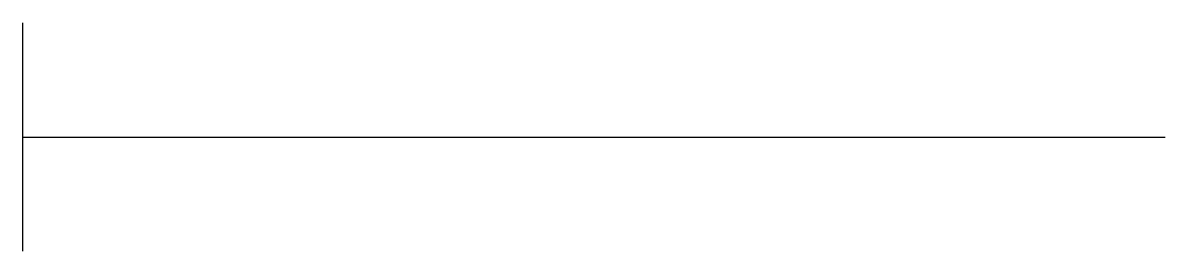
# Model space of a CAD drawing. Header units: metres. Extents: x 0 to 10, y -1 to 1.
import ezdxf

# ---------------------------------------------------------------- set-up
doc = ezdxf.new("R2010")
doc.units = ezdxf.units.M

msp = doc.modelspace()

# ---------------------------------------------------------------- linework, layer by layer
at = {"layer": 'BEAM'}
msp.add_line((0, 0), (10, 0), dxfattribs=at)
at = {"layer": 'SUPPORT'}
msp.add_line((0, -1), (0, 1), dxfattribs=at)

doc.saveas('drawing.dxf')
